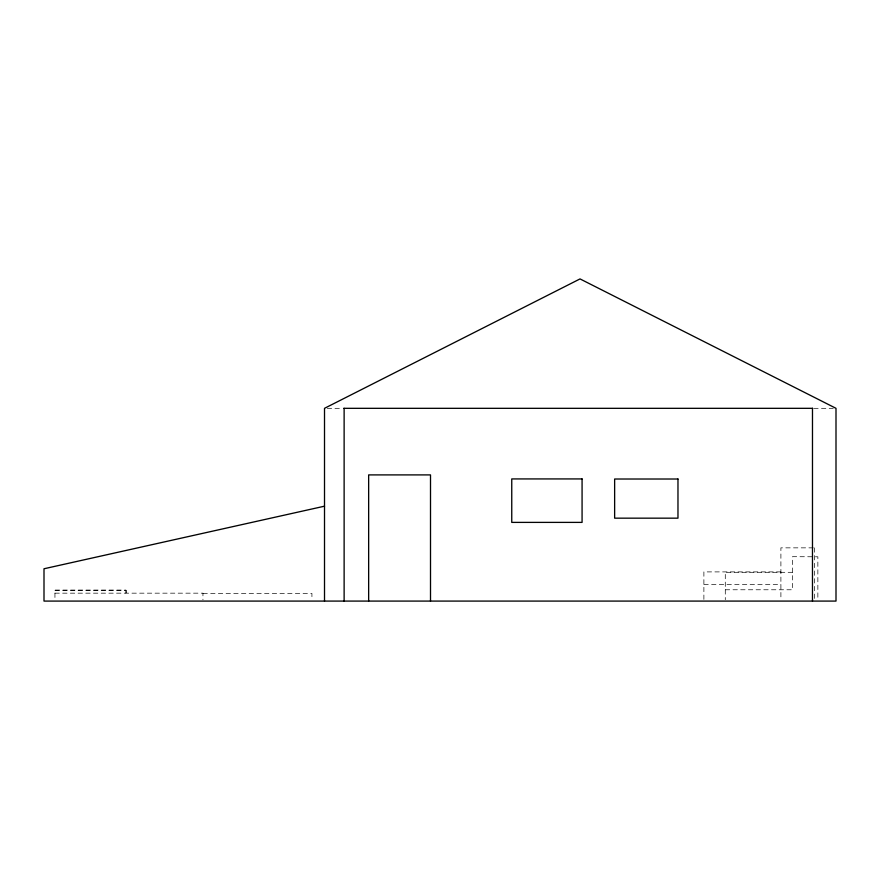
<?xml version="1.0" encoding="UTF-8"?>
<svg xmlns="http://www.w3.org/2000/svg" width="880" height="880" viewBox="0 0 880 880"><rect width="100%" height="100%" fill="white"/><g stroke="black" fill="none" stroke-linecap="round" stroke-linejoin="round"><path stroke-width="0.66" stroke-dasharray="4.4 3.3" d="M327.261 408.32L342.386 408.32M813.78 408.32L833.25 408.32M813.307 547.855L780.901 547.855L780.901 599.753M780.901 571.901L703.89 571.901L703.89 599.797M792.517 572.308L725.285 572.308L725.285 599.709M703.89 584.43L780.901 584.43M725.285 589.776L792.517 589.776L792.517 556.688L817.861 556.798L817.861 599.742M54.945 590.293L126.258 590.293L126.258 593.164M54.945 593.164L202.95 593.164L202.95 599.808M202.95 593.472L311.927 593.472L311.927 599.808M814.649 547.855L814.649 599.72M125.851 593.164L125.851 590.084L54.945 590.084L54.945 599.731"/><path stroke-width="1.32" d="M324.511 506.187L44 568.766L44 601.084L836 601.084L836 408.32L580.03 278.916L324.511 408.32L324.511 601.084M343.761 408.32L812.625 408.32M812.482 408.32L812.482 601.084M430.507 601.084L430.507 474.903L368.654 474.903L368.654 601.084M344.124 408.32L344.124 601.084M582.076 478.929L511.753 478.929L511.753 522.39L582.076 522.39L582.076 478.929M677.974 479.017L614.636 479.017L614.636 518.166L677.974 518.166L677.974 479.017"/></g></svg>
